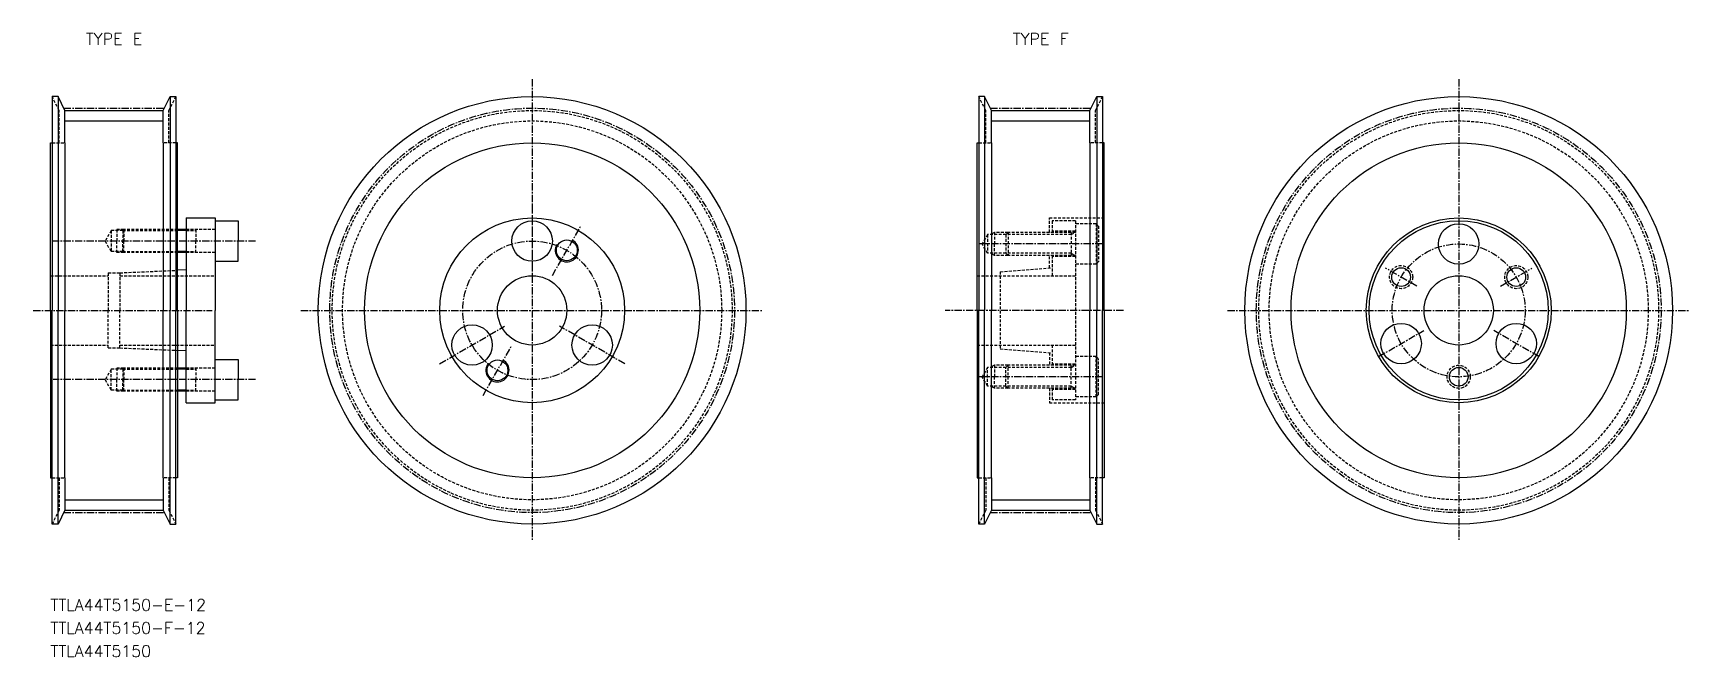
# Model space of a CAD drawing. Extents: x 8998 to 9285, y 19259 to 19367.
import ezdxf
from ezdxf.enums import TextEntityAlignment as Align

# ---------------------------------------------------------------- set-up
doc = ezdxf.new("R2010")
doc.units = 0
doc.linetypes.add('CENTER', pattern=[2, 1.25, -0.25, 0.25, -0.25])
doc.linetypes.add('DASHED', pattern=[0.75, 0.5, -0.25])
doc.layers.get('0').update_dxf_attribs({"linetype": 'CONTINUOUS'})
doc.layers.add('CENTER', color=1, linetype='CENTER')
doc.styles.add('MISUMI', font='txt.shx')

msp = doc.modelspace()

# ---------------------------------------------------------------- linework, layer by layer
at = {"color": 1, "linetype": 'CENTER'}
for p, q in [((9084.73, 19358.56), (9084.73, 19278.56)), ((9245.07, 19358.56), (9245.07, 19278.56)), ((9003.67, 19353.58), (9021.08, 19353.58)), ((9164.02, 19353.58), (9181.43, 19353.58)), ((8998.38, 19318.56), (9029.38, 19318.56)), ((9044.73, 19318.56), (9124.73, 19318.56)), ((9205.07, 19318.56), (9285.07, 19318.56)), ((9003.67, 19283.55), (9021.08, 19283.55)), ((9164.02, 19283.55), (9181.43, 19283.55))]:
    msp.add_line(p, q, dxfattribs=at)
at = {"color": 7, "linetype": 'CONTINUOUS'}
for p, q in [((9002.68, 19355.56), (9001.68, 19355.56)), ((9001.68, 19355.56), (9001.68, 19318.56)), ((9003.88, 19353.16), (9002.68, 19355.56)), ((9002.68, 19355.56), (9002.68, 19318.56)), ((9020.88, 19353.16), (9022.08, 19355.56)), ((9022.08, 19355.56), (9023.08, 19355.56)), ((9022.08, 19355.56), (9022.08, 19318.56)), ((9023.08, 19355.56), (9023.08, 19318.56)), ((9163.03, 19355.56), (9162.03, 19355.56)), ((9162.03, 19355.56), (9162.03, 19318.56)), ((9164.23, 19353.16), (9163.03, 19355.56)), ((9163.03, 19355.56), (9163.03, 19318.56)), ((9181.23, 19353.16), (9182.43, 19355.56)), ((9182.43, 19355.56), (9183.43, 19355.56)), ((9182.43, 19355.56), (9182.43, 19318.56)), ((9183.43, 19355.56), (9183.43, 19318.56)), ((9003.88, 19347.56), (9003.88, 19353.16)), ((9003.88, 19353.16), (9020.88, 19353.16)), ((9020.88, 19347.56), (9020.88, 19353.16)), ((9164.23, 19347.56), (9164.23, 19353.16)), ((9164.23, 19353.16), (9181.23, 19353.16)), ((9181.23, 19347.56), (9181.23, 19353.16)), ((9001.38, 19347.56), (9001.68, 19347.56)), ((9001.38, 19318.56), (9001.38, 19347.56)), ((9003.88, 19347.56), (9003.88, 19318.56)), ((9020.88, 19347.56), (9020.88, 19318.56)), ((9023.38, 19347.56), (9023.08, 19347.56)), ((9023.38, 19318.56), (9023.38, 19347.56)), ((9161.73, 19347.56), (9162.03, 19347.56)), ((9161.73, 19318.56), (9161.73, 19347.56)), ((9164.23, 19347.56), (9164.23, 19318.56)), ((9181.23, 19347.56), (9181.23, 19318.56)), ((9183.73, 19347.56), (9183.43, 19347.56)), ((9183.73, 19318.56), (9183.73, 19347.56)), ((9024.88, 19332.56), (9023.38, 19332.56)), ((9024.88, 19334.56), (9029.88, 19334.56)), ((9024.88, 19334.56), (9024.88, 19332.56)), ((9024.88, 19332.56), (9024.88, 19328.56)), ((9029.88, 19334.56), (9029.88, 19334.06)), ((9029.88, 19334.06), (9029.88, 19327.06)), ((9029.88, 19334.06), (9033.88, 19334.06)), ((9033.88, 19334.06), (9033.88, 19330.56)), ((9033.88, 19327.06), (9033.88, 19330.56)), ((9024.88, 19328.56), (9023.38, 19328.56)), ((9024.88, 19328.56), (9024.88, 19325.56)), ((9029.88, 19327.06), (9029.88, 19318.56)), ((9029.88, 19327.06), (9033.88, 19327.06)), ((9024.88, 19325.56), (9023.38, 19325.5)), ((9024.88, 19325.56), (9024.88, 19318.56)), ((9001.38, 19318.56), (9001.38, 19289.56)), ((9001.68, 19281.56), (9001.68, 19318.56)), ((9002.68, 19281.56), (9002.68, 19318.56)), ((9003.88, 19289.56), (9003.88, 19318.56)), ((9020.88, 19289.56), (9020.88, 19318.56)), ((9022.08, 19281.56), (9022.08, 19318.56)), ((9023.08, 19281.56), (9023.08, 19318.56)), ((9023.38, 19318.56), (9023.38, 19289.56)), ((9024.88, 19311.56), (9024.88, 19318.56)), ((9029.88, 19310.06), (9029.88, 19318.56)), ((9161.73, 19318.56), (9161.73, 19289.56)), ((9162.03, 19281.56), (9162.03, 19318.56)), ((9163.03, 19281.56), (9163.03, 19318.56)), ((9164.23, 19289.56), (9164.23, 19318.56)), ((9181.23, 19289.56), (9181.23, 19318.56)), ((9182.43, 19281.56), (9182.43, 19318.56)), ((9183.43, 19281.56), (9183.43, 19318.56)), ((9183.73, 19318.56), (9183.73, 19289.56)), ((9024.88, 19311.56), (9023.38, 19311.63)), ((9024.88, 19308.56), (9024.88, 19311.56)), ((9029.88, 19303.06), (9029.88, 19310.06)), ((9029.88, 19310.06), (9033.88, 19310.06)), ((9033.88, 19310.06), (9033.88, 19306.56)), ((9024.88, 19308.56), (9023.38, 19308.56)), ((9024.88, 19304.56), (9024.88, 19308.56)), ((9033.88, 19303.06), (9033.88, 19306.56)), ((9024.88, 19304.56), (9023.38, 19304.56)), ((9024.88, 19302.56), (9024.88, 19304.56)), ((9024.88, 19302.56), (9029.88, 19302.56)), ((9029.88, 19303.06), (9033.88, 19303.06)), ((9029.88, 19302.56), (9029.88, 19303.06)), ((9001.38, 19289.56), (9001.68, 19289.56)), ((9003.88, 19289.56), (9003.88, 19283.96)), ((9020.88, 19289.56), (9020.88, 19283.96)), ((9023.38, 19289.56), (9023.08, 19289.56)), ((9161.73, 19289.56), (9162.03, 19289.56)), ((9164.23, 19289.56), (9164.23, 19283.96)), ((9181.23, 19289.56), (9181.23, 19283.96)), ((9183.73, 19289.56), (9183.43, 19289.56)), ((9003.88, 19283.96), (9002.68, 19281.56)), ((9003.88, 19283.96), (9020.88, 19283.96)), ((9020.88, 19283.96), (9022.08, 19281.56)), ((9164.23, 19283.96), (9163.03, 19281.56)), ((9164.23, 19283.96), (9181.23, 19283.96)), ((9181.23, 19283.96), (9182.43, 19281.56)), ((9002.68, 19281.56), (9001.68, 19281.56)), ((9022.08, 19281.56), (9023.08, 19281.56)), ((9163.03, 19281.56), (9162.03, 19281.56)), ((9182.43, 19281.56), (9183.43, 19281.56))]:
    msp.add_line(p, q, dxfattribs=at)
at = {"color": 3, "linetype": 'DASHED'}
for p, q in [((9002.88, 19353.16), (9001.68, 19355.56)), ((9021.88, 19353.16), (9023.08, 19355.56)), ((9163.23, 19353.16), (9162.03, 19355.56)), ((9182.23, 19353.16), (9183.43, 19355.56)), ((9002.88, 19347.56), (9002.88, 19353.16)), ((9021.88, 19347.56), (9021.88, 19353.16)), ((9163.23, 19347.56), (9163.23, 19353.16)), ((9182.23, 19347.56), (9182.23, 19353.16)), ((9001.68, 19347.56), (9003.88, 19347.56)), ((9023.08, 19347.56), (9020.88, 19347.56)), ((9162.03, 19347.56), (9164.23, 19347.56)), ((9183.43, 19347.56), (9181.23, 19347.56)), ((9011.88, 19332.36), (9010.84, 19330.56)), ((9013.88, 19332.36), (9011.88, 19332.36)), ((9011.88, 19332.36), (9011.88, 19328.76)), ((9014.08, 19332.56), (9012.88, 19332.56)), ((9012.88, 19332.56), (9012.88, 19330.56)), ((9014.08, 19332.56), (9013.88, 19332.36)), ((9013.88, 19332.36), (9023.38, 19332.36)), ((9013.88, 19332.36), (9013.88, 19330.56)), ((9023.38, 19332.56), (9014.08, 19332.56)), ((9014.08, 19332.56), (9014.08, 19330.56)), ((9029.88, 19332.56), (9024.88, 19332.56)), ((9024.88, 19332.36), (9026.54, 19332.36)), ((9026.54, 19332.56), (9026.54, 19330.56)), ((9164.73, 19332.06), (9164.07, 19331.68)), ((9164.73, 19332.06), (9164.73, 19330.06)), ((9167.1, 19332.06), (9164.73, 19332.06)), ((9166.73, 19331.68), (9167.1, 19332.06)), ((9178.73, 19332.06), (9167.1, 19332.06)), ((9167.1, 19332.06), (9167.1, 19328.06)), ((9174.23, 19334.56), (9183.73, 19334.56)), ((9174.23, 19332.06), (9174.23, 19334.56)), ((9178.73, 19334.06), (9174.73, 19334.06)), ((9174.73, 19334.06), (9174.73, 19332.06)), ((9178.73, 19332.26), (9174.73, 19332.26)), ((9178.03, 19332.06), (9178.03, 19328.06)), ((9178.03, 19331.68), (9178.68, 19332.06)), ((9178.73, 19334.06), (9178.73, 19303.06)), ((9182.33, 19333.56), (9178.73, 19333.56)), ((9182.33, 19333.56), (9182.33, 19326.56)), ((9182.33, 19333.56), (9182.73, 19333.16)), ((9182.73, 19333.16), (9182.73, 19326.96)), ((9011.88, 19328.76), (9010.84, 19330.56)), ((9012.88, 19328.56), (9012.88, 19330.56)), ((9013.88, 19328.76), (9013.88, 19330.56)), ((9014.08, 19328.56), (9014.08, 19330.56)), ((9026.54, 19328.56), (9026.54, 19330.56)), ((9163.54, 19331.68), (9162.61, 19330.06)), ((9163.54, 19328.44), (9162.61, 19330.06)), ((9163.54, 19331.68), (9163.54, 19328.44)), ((9166.73, 19331.68), (9163.54, 19331.68)), ((9164.73, 19328.06), (9164.73, 19330.06)), ((9178.03, 19331.68), (9166.73, 19331.68)), ((9166.73, 19331.68), (9166.73, 19328.44)), ((9013.88, 19328.76), (9011.88, 19328.76)), ((9014.08, 19328.56), (9012.88, 19328.56)), ((9013.88, 19328.76), (9023.38, 19328.76)), ((9014.08, 19328.56), (9013.88, 19328.76)), ((9023.38, 19328.56), (9014.08, 19328.56)), ((9024.88, 19328.76), (9026.54, 19328.76)), ((9029.88, 19328.56), (9024.88, 19328.56)), ((9166.73, 19328.44), (9163.54, 19328.44)), ((9164.73, 19328.06), (9164.07, 19328.44)), ((9167.1, 19328.06), (9164.73, 19328.06)), ((9178.03, 19328.44), (9166.73, 19328.44)), ((9167.1, 19328.06), (9166.73, 19328.44)), ((9178.73, 19328.06), (9167.1, 19328.06)), ((9174.23, 19325.9), (9174.23, 19328.06)), ((9174.73, 19328.06), (9174.73, 19324.56)), ((9178.73, 19327.86), (9174.73, 19327.86)), ((9178.03, 19328.44), (9178.68, 19328.06)), ((9182.33, 19326.56), (9178.73, 19326.56)), ((9182.33, 19326.56), (9182.73, 19326.96)), ((9001.38, 19324.56), (9011.38, 19324.56)), ((9011.38, 19325.06), (9011.38, 19318.56)), ((9011.38, 19325.06), (9013.38, 19325.06)), ((9013.38, 19325.06), (9023.38, 19325.5)), ((9013.38, 19325.06), (9013.38, 19318.56)), ((9013.38, 19324.56), (9029.88, 19324.56)), ((9161.73, 19324.56), (9178.73, 19324.56)), ((9165.73, 19325.25), (9174.73, 19325.94)), ((9165.73, 19325.25), (9165.73, 19311.87)), ((9011.38, 19312.06), (9011.38, 19318.56)), ((9013.38, 19312.06), (9013.38, 19318.56)), ((9001.38, 19312.56), (9011.38, 19312.56)), ((9011.38, 19312.06), (9013.38, 19312.06)), ((9013.38, 19312.56), (9029.88, 19312.56)), ((9013.38, 19312.06), (9023.38, 19311.63)), ((9161.73, 19312.56), (9178.73, 19312.56)), ((9174.73, 19312.56), (9174.73, 19309.06)), ((9164.73, 19309.06), (9164.07, 19308.68)), ((9164.73, 19309.06), (9164.73, 19307.06)), ((9167.1, 19309.06), (9164.73, 19309.06)), ((9165.73, 19311.87), (9174.73, 19311.19)), ((9167.1, 19309.06), (9166.73, 19308.68)), ((9178.73, 19309.06), (9167.1, 19309.06)), ((9167.1, 19305.06), (9167.1, 19309.06)), ((9174.23, 19311.22), (9174.23, 19309.06)), ((9178.73, 19309.26), (9174.73, 19309.26)), ((9178.03, 19305.06), (9178.03, 19309.06)), ((9178.03, 19308.68), (9178.68, 19309.06)), ((9182.33, 19310.56), (9178.73, 19310.56)), ((9182.33, 19303.56), (9182.33, 19310.56)), ((9182.33, 19310.56), (9182.73, 19310.16)), ((9182.73, 19303.96), (9182.73, 19310.16)), ((9011.88, 19308.36), (9010.84, 19306.56)), ((9011.88, 19304.76), (9010.84, 19306.56)), ((9013.88, 19308.36), (9011.88, 19308.36)), ((9011.88, 19304.76), (9011.88, 19308.36)), ((9014.08, 19308.56), (9012.88, 19308.56)), ((9012.88, 19308.56), (9012.88, 19306.56)), ((9012.88, 19304.56), (9012.88, 19306.56)), ((9014.08, 19308.56), (9013.88, 19308.36)), ((9013.88, 19308.36), (9023.38, 19308.36)), ((9013.88, 19308.36), (9013.88, 19306.56)), ((9013.88, 19304.76), (9013.88, 19306.56)), ((9023.38, 19308.56), (9014.08, 19308.56)), ((9014.08, 19308.56), (9014.08, 19306.56)), ((9014.08, 19304.56), (9014.08, 19306.56)), ((9029.88, 19308.56), (9024.88, 19308.56)), ((9024.88, 19308.36), (9026.54, 19308.36)), ((9026.54, 19308.56), (9026.54, 19306.56)), ((9026.54, 19304.56), (9026.54, 19306.56)), ((9163.54, 19308.68), (9162.61, 19307.06)), ((9163.54, 19305.44), (9162.61, 19307.06)), ((9163.54, 19305.44), (9163.54, 19308.68)), ((9166.73, 19308.68), (9163.54, 19308.68)), ((9164.73, 19305.06), (9164.73, 19307.06)), ((9178.03, 19308.68), (9166.73, 19308.68)), ((9166.73, 19305.44), (9166.73, 19308.68)), ((9013.88, 19304.76), (9011.88, 19304.76)), ((9014.08, 19304.56), (9012.88, 19304.56)), ((9013.88, 19304.76), (9023.38, 19304.76)), ((9014.08, 19304.56), (9013.88, 19304.76)), ((9023.38, 19304.56), (9014.08, 19304.56)), ((9024.88, 19304.76), (9026.54, 19304.76)), ((9029.88, 19304.56), (9024.88, 19304.56)), ((9166.73, 19305.44), (9163.54, 19305.44)), ((9164.73, 19305.06), (9164.07, 19305.44)), ((9167.1, 19305.06), (9164.73, 19305.06)), ((9178.03, 19305.44), (9166.73, 19305.44)), ((9166.73, 19305.44), (9167.1, 19305.06)), ((9178.73, 19305.06), (9167.1, 19305.06)), ((9174.23, 19305.06), (9174.23, 19302.56)), ((9174.73, 19305.06), (9174.73, 19303.06)), ((9178.73, 19304.86), (9174.73, 19304.86)), ((9178.03, 19305.44), (9178.68, 19305.06)), ((9182.33, 19303.56), (9178.73, 19303.56)), ((9182.33, 19303.56), (9182.73, 19303.96)), ((9174.23, 19302.56), (9183.73, 19302.56)), ((9178.73, 19303.06), (9174.73, 19303.06)), ((9001.68, 19289.56), (9003.88, 19289.56)), ((9002.88, 19289.56), (9002.88, 19283.96)), ((9023.08, 19289.56), (9020.88, 19289.56)), ((9021.88, 19289.56), (9021.88, 19283.96)), ((9162.03, 19289.56), (9164.23, 19289.56)), ((9163.23, 19289.56), (9163.23, 19283.96)), ((9183.43, 19289.56), (9181.23, 19289.56)), ((9182.23, 19289.56), (9182.23, 19283.96)), ((9002.88, 19283.96), (9001.68, 19281.56)), ((9021.88, 19283.96), (9023.08, 19281.56)), ((9163.23, 19283.96), (9162.03, 19281.56)), ((9182.23, 19283.96), (9183.43, 19281.56))]:
    msp.add_line(p, q, dxfattribs=at)
at = {"color": 3, "linetype": 'CONTINUOUS'}
for p, q in [((9003.88, 19351.36), (9020.88, 19351.36)), ((9164.23, 19351.36), (9181.23, 19351.36)), ((9003.88, 19285.76), (9020.88, 19285.76)), ((9164.23, 19285.76), (9181.23, 19285.76))]:
    msp.add_line(p, q, dxfattribs=at)
at = {"color": 3}
for p, q in [((9024.88, 19332.36), (9023.38, 19332.36)), ((9024.88, 19328.76), (9023.38, 19328.76)), ((9024.88, 19308.36), (9023.38, 19308.36)), ((9024.88, 19304.76), (9023.38, 19304.76))]:
    msp.add_line(p, q, dxfattribs=at)
at = {"color": 7, "linetype": 'CONTINUOUS'}
for centre, radius in [((9084.73, 19318.56), 37), ((9245.07, 19318.56), 37), ((9084.73, 19318.56), 29), ((9245.07, 19318.56), 29), ((9084.73, 19318.56), 16), ((9084.73, 19318.56), 16), ((9084.73, 19330.56), 3.5), ((9245.07, 19318.56), 16), ((9245.07, 19318.56), 15.5), ((9245.07, 19330.06), 3.5), ((9090.73, 19328.95), 1.8), ((9084.73, 19318.56), 6), ((9235.11, 19324.31), 1.62), ((9245.07, 19318.56), 6), ((9255.03, 19324.31), 1.62), ((9074.33, 19312.56), 3.5), ((9095.12, 19312.56), 3.5), ((9235.11, 19312.81), 3.5), ((9255.03, 19312.81), 3.5), ((9078.73, 19308.17), 1.8), ((9245.07, 19307.06), 1.62)]:
    msp.add_circle(centre, radius, dxfattribs=at)
at = {"color": 1, "linetype": 'CENTER'}
for centre in [(9084.73, 19318.56), (9245.07, 19318.56)]:
    msp.add_circle(centre, 35.02, dxfattribs=at)
at = {"color": 3, "linetype": 'DASHED'}
for centre, radius in [((9084.73, 19318.56), 34.6), ((9245.07, 19318.56), 34.6), ((9084.73, 19318.56), 32.8), ((9245.07, 19318.56), 32.8), ((9235.11, 19324.31), 2), ((9255.03, 19324.31), 2), ((9245.07, 19307.06), 2)]:
    msp.add_circle(centre, radius, dxfattribs=at)
at = {"color": 3, "linetype": 'CONTINUOUS'}
for centre in [(9090.73, 19328.95), (9078.73, 19308.17)]:
    msp.add_arc(centre, 2, 150, 62, dxfattribs=at)
at = {"layer": 'CENTER', "color": 1, "linetype": 'CENTER'}
for p, q in [((9084.73, 19337.06), (9084.73, 19324.06)), ((9088.23, 19324.62), (9093.23, 19333.28)), ((9036.88, 19330.56), (9001.84, 19330.56)), ((9183.41, 19330.06), (9162.09, 19330.06)), ((9237.82, 19322.75), (9232.41, 19325.87)), ((9252.33, 19322.75), (9257.74, 19325.87)), ((9187.06, 19318.56), (9156.23, 19318.56)), ((9068.7, 19309.31), (9079.96, 19315.81)), ((9100.75, 19309.31), (9089.49, 19315.81)), ((9231.22, 19310.56), (9239.01, 19315.06)), ((9258.93, 19310.56), (9251.14, 19315.06)), ((9076.23, 19303.84), (9081.23, 19312.5)), ((9036.88, 19306.56), (9001.84, 19306.56)), ((9183.41, 19307.06), (9162.09, 19307.06))]:
    msp.add_line(p, q, dxfattribs=at)
for centre, radius in [((9084.73, 19318.56), 12), ((9245.07, 19318.56), 11.5)]:
    msp.add_circle(centre, radius, dxfattribs=at)

# ---------------------------------------------------------------- texts
at = {"color": 7, "linetype": 'CONTINUOUS', "style": 'MISUMI'}
for s, p in [('TYPE E', (9012.38, 19365.56)), ('TYPE F', (9172.73, 19365.56))]:
    msp.add_text(s, height=2, dxfattribs=at).set_placement(p, align=Align.MIDDLE_CENTER)
for s, p in [('TTLA44T5150-E-12', (9001.38, 19266.56)), ('TTLA44T5150-F-12', (9001.38, 19262.56)), ('TTLA44T5150', (9001.38, 19258.56))]:
    msp.add_text(s, height=2, dxfattribs=at).set_placement(p)

doc.saveas('drawing.dxf')
